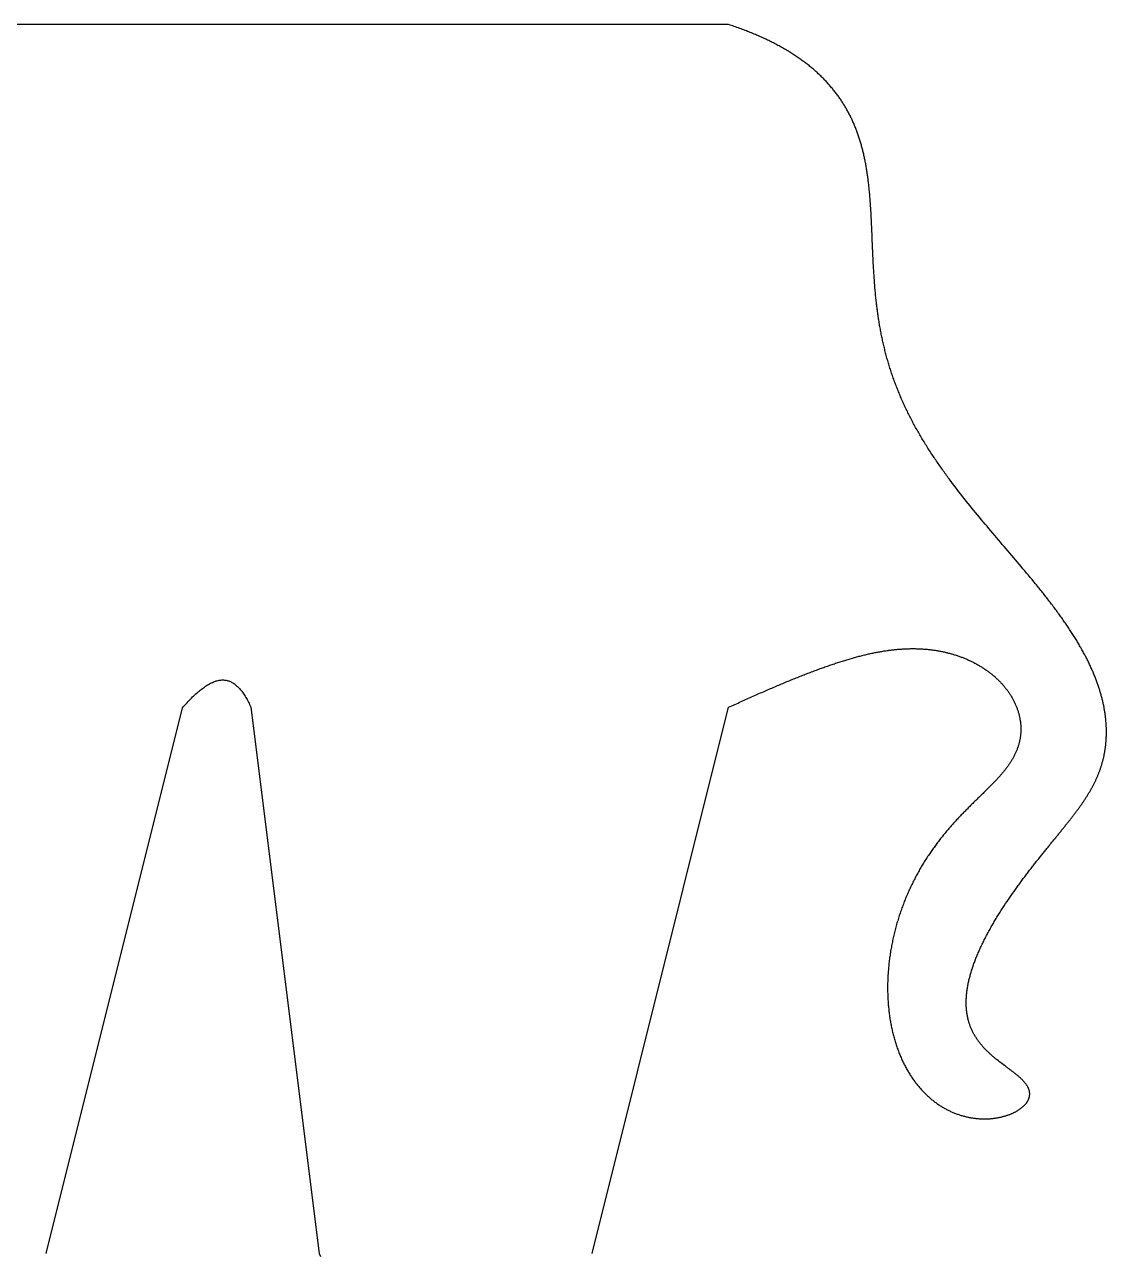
# Model space of a CAD drawing. Header units: millimetres. Extents: x 140 to 310, y 65 to 235.
# Drawn here: x 270.61 to 310.23, y 190.22 to 235.22 of the extents above; entities that cross this region are included whole.
import ezdxf

# ---------------------------------------------------------------- set-up
doc = ezdxf.new("R2010")
doc.units = ezdxf.units.MM
doc.header["$MEASUREMENT"] = 0
doc.layers.get('0').update_dxf_attribs({"lineweight": 0})

msp = doc.modelspace()

# ---------------------------------------------------------------- linework, layer by layer
at = {"color": 18, "lineweight": 25, "true_color": 0x000000}
for p, q in [((296.396, 235.215), (246.396, 235.215)), ((271.396, 190.215), (276.39, 210.192)), ((278.896, 210.215), (281.396, 190.215)), ((291.396, 190.215), (296.396, 210.215))]:
    msp.add_line(p, q, dxfattribs=at)
for points in [[(296.396, 210.215), (296.454, 210.242), (296.511, 210.268), (296.569, 210.294), (296.626, 210.32), (296.682, 210.346), (296.739, 210.371), (296.795, 210.397), (296.851, 210.422), (296.907, 210.447), (296.963, 210.472), (297.018, 210.497), (297.074, 210.522), (297.129, 210.547), (297.183, 210.571), (297.238, 210.595), (297.292, 210.62), (297.346, 210.644), (297.4, 210.667), (297.454, 210.691), (297.507, 210.715), (297.561, 210.738), (297.614, 210.761), (297.667, 210.784), (297.719, 210.807), (297.772, 210.83), (297.824, 210.853), (297.876, 210.875), (297.928, 210.897), (297.979, 210.919), (298.031, 210.941), (298.082, 210.963), (298.133, 210.985), (298.183, 211.007), (298.234, 211.028), (298.284, 211.049), (298.334, 211.07), (298.384, 211.091), (298.434, 211.112), (298.483, 211.133), (298.533, 211.153), (298.582, 211.173), (298.631, 211.194), (298.679, 211.214), (298.728, 211.233), (298.776, 211.253), (298.824, 211.273), (298.872, 211.292), (298.92, 211.311), (298.968, 211.33), (299.015, 211.349), (299.062, 211.368), (299.109, 211.386), (299.156, 211.405), (299.203, 211.423), (299.249, 211.441), (299.295, 211.459), (299.341, 211.477), (299.387, 211.494), (299.433, 211.512), (299.478, 211.529), (299.524, 211.546), (299.569, 211.563), (299.614, 211.58), (299.659, 211.596), (299.703, 211.613), (299.748, 211.629), (299.792, 211.645), (299.836, 211.661), (299.88, 211.677), (299.924, 211.693), (299.968, 211.708), (300.011, 211.723), (300.055, 211.738), (300.098, 211.753), (300.141, 211.768), (300.184, 211.783), (300.227, 211.797), (300.269, 211.812), (300.312, 211.826), (300.354, 211.84), (300.396, 211.853), (300.438, 211.867), (300.48, 211.88), (300.521, 211.893), (300.563, 211.907), (300.604, 211.919), (300.646, 211.932), (300.687, 211.945), (300.728, 211.957), (300.769, 211.969), (300.809, 211.981), (300.85, 211.993), (300.89, 212.005), (300.931, 212.016), (300.971, 212.027), (301.011, 212.039), (301.051, 212.05), (301.091, 212.06), (301.13, 212.071), (301.17, 212.081), (301.209, 212.092), (301.249, 212.102), (301.288, 212.111), (301.327, 212.121), (301.366, 212.131), (301.405, 212.14), (301.443, 212.149), (301.482, 212.158), (301.52, 212.167), (301.559, 212.175), (301.597, 212.184), (301.635, 212.192), (301.673, 212.2), (301.711, 212.208), (301.749, 212.215), (301.787, 212.223), (301.825, 212.23), (301.862, 212.237), (301.9, 212.244), (301.937, 212.251), (301.974, 212.257), (302.012, 212.263), (302.049, 212.27), (302.086, 212.276), (302.122, 212.281), (302.159, 212.287), (302.196, 212.292), (302.233, 212.297), (302.269, 212.302), (302.306, 212.307), (302.342, 212.312), (302.378, 212.316), (302.414, 212.32), (302.45, 212.324), (302.486, 212.328), (302.522, 212.332), (302.558, 212.335), (302.594, 212.338), (302.63, 212.341), (302.665, 212.344), (302.701, 212.347), (302.736, 212.349), (302.772, 212.351), (302.807, 212.353), (302.842, 212.355), (302.877, 212.357), (302.912, 212.358), (302.947, 212.359), (302.982, 212.36), (303.017, 212.361), (303.052, 212.362), (303.087, 212.362), (303.121, 212.362), (303.156, 212.362), (303.19, 212.362), (303.225, 212.362), (303.259, 212.361), (303.293, 212.36), (303.328, 212.359), (303.362, 212.358), (303.396, 212.357), (303.43, 212.355), (303.464, 212.353), (303.498, 212.351), (303.531, 212.349), (303.565, 212.347), (303.599, 212.344), (303.632, 212.341), (303.666, 212.338), (303.699, 212.335), (303.733, 212.331), (303.766, 212.328), (303.799, 212.324), (303.832, 212.32), (303.865, 212.315), (303.898, 212.311), (303.931, 212.306), (303.964, 212.301), (303.997, 212.296), (304.03, 212.291), (304.062, 212.285), (304.095, 212.279), (304.127, 212.273), (304.16, 212.267), (304.192, 212.261), (304.224, 212.254), (304.256, 212.248), (304.289, 212.241), (304.321, 212.233), (304.353, 212.226), (304.384, 212.218), (304.416, 212.21), (304.448, 212.202), (304.479, 212.194), (304.511, 212.186), (304.542, 212.177), (304.574, 212.168), (304.605, 212.159), (304.636, 212.15), (304.667, 212.14), (304.698, 212.13), (304.729, 212.12), (304.76, 212.11), (304.79, 212.1), (304.821, 212.089), (304.851, 212.079), (304.882, 212.068), (304.912, 212.056), (304.942, 212.045), (304.972, 212.033), (305.002, 212.022), (305.032, 212.01), (305.061, 211.997), (305.091, 211.985), (305.12, 211.972), (305.15, 211.959), (305.179, 211.946), (305.208, 211.933), (305.237, 211.92), (305.266, 211.906), (305.294, 211.892), (305.323, 211.878), (305.351, 211.864), (305.379, 211.849), (305.408, 211.835), (305.436, 211.82), (305.463, 211.805), (305.491, 211.789), (305.519, 211.774), (305.546, 211.758), (305.573, 211.742), (305.6, 211.726), (305.627, 211.71), (305.654, 211.694), (305.681, 211.677), (305.707, 211.66), (305.733, 211.643), (305.759, 211.626), (305.785, 211.608), (305.811, 211.591), (305.837, 211.573), (305.862, 211.555), (305.887, 211.537), (305.912, 211.518), (305.937, 211.5), (305.962, 211.481), (305.986, 211.462), (306.01, 211.443), (306.034, 211.423), (306.058, 211.404), (306.082, 211.384), (306.105, 211.364), (306.128, 211.344), (306.152, 211.324), (306.174, 211.304), (306.197, 211.283), (306.219, 211.262), (306.241, 211.241), (306.263, 211.22), (306.285, 211.199), (306.306, 211.178), (306.328, 211.156), (306.349, 211.134), (306.369, 211.112), (306.39, 211.09), (306.41, 211.068), (306.43, 211.045), (306.45, 211.023), (306.47, 211), (306.489, 210.977), (306.508, 210.954), (306.527, 210.931), (306.545, 210.908), (306.563, 210.884), (306.581, 210.861), (306.599, 210.837), (306.617, 210.813), (306.634, 210.789), (306.651, 210.765), (306.667, 210.74), (306.684, 210.716), (306.7, 210.691), (306.715, 210.666), (306.731, 210.642), (306.746, 210.617), (306.761, 210.592), (306.776, 210.566), (306.79, 210.541), (306.804, 210.516), (306.818, 210.49), (306.831, 210.464), (306.844, 210.439), (306.857, 210.413), (306.87, 210.387), (306.882, 210.361), (306.894, 210.335), (306.905, 210.308), (306.916, 210.282), (306.927, 210.256), (306.938, 210.229), (306.948, 210.203), (306.958, 210.176), (306.968, 210.149), (306.977, 210.123), (306.986, 210.096), (306.995, 210.069), (307.003, 210.042), (307.011, 210.015), (307.019, 209.988), (307.026, 209.961), (307.033, 209.934), (307.039, 209.907), (307.046, 209.879), (307.052, 209.852), (307.057, 209.825), (307.062, 209.798), (307.067, 209.77), (307.072, 209.743), (307.076, 209.716), (307.08, 209.688), (307.083, 209.661), (307.086, 209.633), (307.089, 209.606), (307.092, 209.579), (307.094, 209.551), (307.095, 209.524), (307.097, 209.497), (307.097, 209.469), (307.098, 209.442), (307.098, 209.415), (307.098, 209.388), (307.098, 209.361), (307.097, 209.333), (307.096, 209.306), (307.094, 209.279), (307.092, 209.252), (307.09, 209.225), (307.087, 209.198), (307.084, 209.171), (307.081, 209.144), (307.077, 209.117), (307.073, 209.091), (307.069, 209.064), (307.064, 209.037), (307.059, 209.011), (307.053, 208.984), (307.047, 208.958), (307.041, 208.931), (307.034, 208.905), (307.027, 208.879), (307.02, 208.853), (307.012, 208.827), (307.004, 208.8), (306.996, 208.774), (306.987, 208.749), (306.978, 208.723), (306.969, 208.697), (306.959, 208.671), (306.949, 208.645), (306.939, 208.62), (306.928, 208.594), (306.917, 208.569), (306.905, 208.543), (306.894, 208.518), (306.882, 208.493), (306.869, 208.468), (306.856, 208.443), (306.843, 208.417), (306.83, 208.392), (306.816, 208.367), (306.802, 208.342), (306.788, 208.318), (306.773, 208.293), (306.758, 208.268), (306.743, 208.243), (306.727, 208.219), (306.712, 208.194), (306.695, 208.169), (306.679, 208.145), (306.662, 208.12), (306.645, 208.096), (306.628, 208.071), (306.61, 208.047), (306.592, 208.022), (306.574, 207.998), (306.556, 207.974), (306.537, 207.949), (306.518, 207.925), (306.499, 207.901), (306.48, 207.876), (306.46, 207.852), (306.44, 207.828), (306.42, 207.804), (306.399, 207.779), (306.378, 207.755), (306.357, 207.731), (306.336, 207.706), (306.315, 207.682), (306.293, 207.658), (306.271, 207.634), (306.249, 207.609), (306.227, 207.585), (306.204, 207.56), (306.181, 207.536), (306.158, 207.512), (306.135, 207.487), (306.112, 207.463), (306.088, 207.438), (306.064, 207.414), (306.04, 207.389), (306.016, 207.364), (305.992, 207.34), (305.968, 207.315), (305.943, 207.29), (305.918, 207.265), (305.893, 207.24), (305.868, 207.215), (305.842, 207.19), (305.817, 207.165), (305.791, 207.139), (305.766, 207.114), (305.74, 207.089), (305.714, 207.063), (305.687, 207.038), (305.661, 207.012), (305.635, 206.986), (305.608, 206.96), (305.581, 206.934), (305.555, 206.908), (305.528, 206.882), (305.501, 206.856), (305.474, 206.829), (305.446, 206.803), (305.419, 206.776), (305.392, 206.749), (305.364, 206.722), (305.337, 206.695), (305.309, 206.668), (305.281, 206.641), (305.254, 206.613), (305.226, 206.585), (305.198, 206.558), (305.17, 206.53), (305.142, 206.502), (305.114, 206.473), (305.086, 206.445), (305.058, 206.416), (305.029, 206.388), (305.001, 206.359), (304.973, 206.33), (304.945, 206.301), (304.916, 206.271), (304.888, 206.242), (304.86, 206.212), (304.832, 206.182), (304.803, 206.152), (304.775, 206.122), (304.747, 206.091), (304.718, 206.061), (304.69, 206.03), (304.662, 205.999), (304.634, 205.968), (304.605, 205.936), (304.577, 205.905), (304.549, 205.873), (304.521, 205.841), (304.493, 205.809), (304.465, 205.776), (304.437, 205.744), (304.409, 205.711), (304.381, 205.678), (304.353, 205.645), (304.325, 205.611), (304.298, 205.578), (304.27, 205.544), (304.242, 205.51), (304.215, 205.475), (304.187, 205.441), (304.16, 205.406), (304.133, 205.371), (304.106, 205.336), (304.078, 205.301), (304.051, 205.266), (304.025, 205.23), (303.998, 205.194), (303.971, 205.158), (303.944, 205.121), (303.918, 205.085), (303.892, 205.048), (303.865, 205.011), (303.839, 204.974), (303.813, 204.936), (303.787, 204.899), (303.761, 204.861), (303.736, 204.823), (303.71, 204.785), (303.685, 204.746), (303.66, 204.707), (303.635, 204.669), (303.61, 204.629), (303.585, 204.59), (303.56, 204.551), (303.536, 204.511), (303.511, 204.471), (303.487, 204.431), (303.463, 204.391), (303.439, 204.35), (303.416, 204.309), (303.392, 204.269), (303.369, 204.228), (303.346, 204.186), (303.323, 204.145), (303.3, 204.103), (303.277, 204.061), (303.255, 204.019), (303.233, 203.977), (303.21, 203.935), (303.189, 203.892), (303.167, 203.849), (303.145, 203.806), (303.124, 203.763), (303.103, 203.72), (303.082, 203.676), (303.061, 203.633), (303.041, 203.589), (303.021, 203.545), (303.001, 203.501), (302.981, 203.457), (302.961, 203.412), (302.942, 203.368), (302.923, 203.323), (302.904, 203.278), (302.885, 203.233), (302.866, 203.188), (302.848, 203.142), (302.83, 203.097), (302.812, 203.051), (302.795, 203.005), (302.777, 202.959), (302.76, 202.913), (302.743, 202.867), (302.727, 202.821), (302.71, 202.774), (302.694, 202.728), (302.678, 202.681), (302.663, 202.634), (302.647, 202.588), (302.632, 202.541), (302.617, 202.493), (302.602, 202.446), (302.588, 202.399), (302.574, 202.351), (302.56, 202.304), (302.546, 202.256), (302.533, 202.209), (302.52, 202.161), (302.507, 202.113), (302.494, 202.065), (302.482, 202.017), (302.47, 201.969), (302.458, 201.921), (302.447, 201.873), (302.435, 201.824), (302.425, 201.776), (302.414, 201.727), (302.403, 201.679), (302.393, 201.63), (302.383, 201.582), (302.374, 201.533), (302.364, 201.485), (302.355, 201.436), (302.347, 201.387), (302.338, 201.338), (302.33, 201.29), (302.322, 201.241), (302.314, 201.192), (302.307, 201.143), (302.3, 201.094), (302.293, 201.046), (302.287, 200.997), (302.281, 200.948), (302.275, 200.899), (302.269, 200.85), (302.264, 200.801), (302.259, 200.752), (302.254, 200.704), (302.25, 200.655), (302.245, 200.606), (302.241, 200.557), (302.238, 200.509), (302.235, 200.46), (302.232, 200.411), (302.229, 200.363), (302.226, 200.314), (302.224, 200.266), (302.223, 200.217), (302.221, 200.169), (302.22, 200.12), (302.219, 200.072), (302.218, 200.024), (302.218, 199.976), (302.218, 199.928), (302.218, 199.88), (302.219, 199.832), (302.219, 199.784), (302.221, 199.736), (302.222, 199.688), (302.224, 199.641), (302.226, 199.593), (302.228, 199.546), (302.231, 199.499), (302.234, 199.452), (302.237, 199.405), (302.24, 199.358), (302.244, 199.311), (302.248, 199.264), (302.253, 199.218), (302.257, 199.171), (302.262, 199.125), (302.267, 199.079), (302.273, 199.033), (302.279, 198.987), (302.285, 198.941), (302.291, 198.896), (302.298, 198.85), (302.305, 198.805), (302.312, 198.76), (302.32, 198.715), (302.328, 198.67), (302.336, 198.626), (302.345, 198.581), (302.353, 198.537), (302.362, 198.493), (302.372, 198.449), (302.381, 198.406), (302.391, 198.362), (302.401, 198.319), (302.412, 198.276), (302.423, 198.233), (302.434, 198.19), (302.445, 198.148), (302.456, 198.106), (302.468, 198.064), (302.48, 198.022), (302.493, 197.98), (302.505, 197.939), (302.518, 197.898), (302.532, 197.857), (302.545, 197.816), (302.559, 197.776), (302.573, 197.735), (302.587, 197.695), (302.602, 197.656), (302.617, 197.616), (302.632, 197.577), (302.647, 197.538), (302.663, 197.499), (302.679, 197.461), (302.695, 197.422), (302.711, 197.385), (302.728, 197.347), (302.745, 197.309), (302.762, 197.272), (302.779, 197.235), (302.797, 197.199), (302.815, 197.162), (302.833, 197.126), (302.851, 197.091), (302.87, 197.055), (302.889, 197.02), (302.908, 196.985), (302.927, 196.95), (302.947, 196.916), (302.966, 196.882), (302.986, 196.848), (303.007, 196.815), (303.027, 196.782), (303.048, 196.749), (303.069, 196.716), (303.09, 196.684), (303.111, 196.652), (303.133, 196.62), (303.155, 196.589), (303.177, 196.558), (303.199, 196.527), (303.222, 196.497), (303.244, 196.467), (303.267, 196.437), (303.29, 196.408), (303.313, 196.379), (303.337, 196.35), (303.36, 196.322), (303.384, 196.293), (303.408, 196.266), (303.432, 196.238), (303.457, 196.211), (303.481, 196.184), (303.506, 196.158), (303.531, 196.132), (303.556, 196.106), (303.582, 196.08), (303.607, 196.055), (303.633, 196.03), (303.658, 196.006), (303.684, 195.982), (303.71, 195.958), (303.737, 195.935), (303.763, 195.911), (303.79, 195.889), (303.816, 195.866), (303.843, 195.844), (303.87, 195.822), (303.897, 195.801), (303.925, 195.78), (303.952, 195.759), (303.98, 195.739), (304.007, 195.719), (304.035, 195.699), (304.063, 195.68), (304.091, 195.661), (304.119, 195.642), (304.147, 195.624), (304.176, 195.606), (304.204, 195.588), (304.233, 195.571), (304.262, 195.554), (304.29, 195.538), (304.319, 195.522), (304.348, 195.506), (304.377, 195.49), (304.406, 195.475), (304.436, 195.46), (304.465, 195.446), (304.494, 195.432), (304.524, 195.418), (304.553, 195.405), (304.583, 195.391), (304.612, 195.379), (304.642, 195.366), (304.672, 195.354), (304.701, 195.343), (304.731, 195.331), (304.761, 195.32), (304.791, 195.31), (304.821, 195.299), (304.851, 195.289), (304.881, 195.28), (304.911, 195.27), (304.941, 195.261), (304.971, 195.253), (305.001, 195.244), (305.031, 195.236), (305.061, 195.229), (305.091, 195.221), (305.121, 195.214), (305.151, 195.208), (305.181, 195.201), (305.211, 195.195), (305.241, 195.19), (305.271, 195.184), (305.301, 195.179), (305.331, 195.175), (305.361, 195.17), (305.391, 195.166), (305.421, 195.163), (305.451, 195.159), (305.48, 195.156), (305.51, 195.153), (305.54, 195.151), (305.569, 195.149), (305.599, 195.147), (305.628, 195.145), (305.657, 195.144), (305.687, 195.143), (305.716, 195.142), (305.745, 195.142), (305.774, 195.142), (305.803, 195.142), (305.831, 195.143), (305.86, 195.144), (305.889, 195.145), (305.917, 195.146), (305.945, 195.148), (305.974, 195.15), (306.002, 195.152), (306.03, 195.154), (306.057, 195.157), (306.085, 195.16), (306.112, 195.164), (306.14, 195.167), (306.167, 195.171), (306.194, 195.175), (306.221, 195.18), (306.248, 195.184), (306.274, 195.189), (306.3, 195.194), (306.327, 195.2), (306.353, 195.205), (306.378, 195.211), (306.404, 195.217), (306.429, 195.224), (306.454, 195.23), (306.479, 195.237), (306.504, 195.244), (306.528, 195.251), (306.553, 195.259), (306.577, 195.266), (306.6, 195.274), (306.624, 195.282), (306.647, 195.291), (306.67, 195.299), (306.693, 195.308), (306.716, 195.317), (306.738, 195.326), (306.76, 195.335), (306.781, 195.344), (306.803, 195.354), (306.824, 195.364), (306.845, 195.374), (306.865, 195.384), (306.886, 195.394), (306.905, 195.405), (306.925, 195.415), (306.944, 195.426), (306.963, 195.437), (306.982, 195.448), (307, 195.459), (307.018, 195.471), (307.036, 195.482), (307.053, 195.494), (307.07, 195.506), (307.087, 195.518), (307.103, 195.53), (307.119, 195.542), (307.135, 195.554), (307.15, 195.567), (307.164, 195.579), (307.179, 195.592), (307.193, 195.604), (307.207, 195.617), (307.22, 195.63), (307.233, 195.643), (307.245, 195.656), (307.257, 195.669), (307.269, 195.683), (307.28, 195.696), (307.291, 195.709), (307.302, 195.723), (307.312, 195.736), (307.321, 195.75), (307.33, 195.764), (307.339, 195.777), (307.348, 195.791), (307.356, 195.805), (307.363, 195.819), (307.37, 195.833), (307.377, 195.847), (307.383, 195.861), (307.389, 195.875), (307.394, 195.889), (307.399, 195.903), (307.404, 195.917), (307.408, 195.932), (307.411, 195.946), (307.414, 195.96), (307.417, 195.974), (307.419, 195.989), (307.421, 196.003), (307.422, 196.017), (307.423, 196.032), (307.424, 196.046), (307.424, 196.061), (307.423, 196.075), (307.423, 196.089), (307.421, 196.104), (307.419, 196.118), (307.417, 196.133), (307.415, 196.147), (307.412, 196.162), (307.408, 196.176), (307.404, 196.191), (307.4, 196.205), (307.395, 196.219), (307.389, 196.234), (307.384, 196.248), (307.378, 196.263), (307.371, 196.277), (307.364, 196.292), (307.357, 196.306), (307.349, 196.321), (307.341, 196.335), (307.332, 196.35), (307.323, 196.364), (307.313, 196.379), (307.304, 196.393), (307.293, 196.408), (307.283, 196.422), (307.272, 196.436), (307.26, 196.451), (307.249, 196.465), (307.236, 196.48), (307.224, 196.494), (307.211, 196.509), (307.198, 196.523), (307.184, 196.538), (307.17, 196.552), (307.156, 196.567), (307.141, 196.582), (307.127, 196.596), (307.111, 196.611), (307.096, 196.625), (307.08, 196.64), (307.064, 196.655), (307.047, 196.669), (307.03, 196.684), (307.013, 196.699), (306.996, 196.714), (306.979, 196.728), (306.961, 196.743), (306.943, 196.758), (306.924, 196.773), (306.906, 196.788), (306.887, 196.803), (306.868, 196.818), (306.849, 196.833), (306.829, 196.848), (306.809, 196.863), (306.79, 196.879), (306.769, 196.894), (306.749, 196.909), (306.729, 196.925), (306.708, 196.94), (306.687, 196.956), (306.667, 196.971), (306.646, 196.987), (306.624, 197.003), (306.603, 197.019), (306.582, 197.035), (306.56, 197.051), (306.539, 197.067), (306.495, 197.099), (306.451, 197.132), (306.407, 197.166), (306.363, 197.199), (306.318, 197.234), (306.274, 197.268), (306.23, 197.303), (306.207, 197.321), (306.185, 197.339), (306.163, 197.357), (306.141, 197.375), (306.119, 197.394), (306.097, 197.412), (306.075, 197.431), (306.053, 197.45), (306.032, 197.468), (306.01, 197.487), (305.988, 197.507), (305.967, 197.526), (305.946, 197.546), (305.925, 197.565), (305.903, 197.585), (305.883, 197.605), (305.862, 197.625), (305.841, 197.646), (305.821, 197.666), (305.8, 197.687), (305.78, 197.708), (305.76, 197.729), (305.741, 197.75), (305.721, 197.772), (305.702, 197.793), (305.683, 197.815), (305.664, 197.837), (305.645, 197.86), (305.627, 197.882), (305.608, 197.905), (305.59, 197.927), (305.573, 197.95), (305.555, 197.974), (305.538, 197.997), (305.521, 198.021), (305.504, 198.045), (305.488, 198.069), (305.472, 198.093), (305.456, 198.117), (305.44, 198.142), (305.425, 198.167), (305.41, 198.192), (305.395, 198.217), (305.381, 198.243), (305.367, 198.268), (305.353, 198.294), (305.34, 198.32), (305.327, 198.347), (305.314, 198.373), (305.301, 198.4), (305.289, 198.427), (305.278, 198.454), (305.266, 198.482), (305.255, 198.509), (305.244, 198.537), (305.234, 198.565), (305.224, 198.594), (305.215, 198.622), (305.205, 198.651), (305.196, 198.68), (305.188, 198.709), (305.18, 198.738), (305.172, 198.768), (305.165, 198.798), (305.158, 198.828), (305.151, 198.858), (305.145, 198.888), (305.139, 198.919), (305.133, 198.95), (305.128, 198.981), (305.123, 199.012), (305.119, 199.043), (305.115, 199.075), (305.111, 199.107), (305.108, 199.139), (305.105, 199.171), (305.103, 199.204), (305.101, 199.236), (305.099, 199.269), (305.098, 199.302), (305.097, 199.335), (305.097, 199.368), (305.097, 199.402), (305.097, 199.436), (305.098, 199.47), (305.099, 199.504), (305.1, 199.538), (305.102, 199.572), (305.104, 199.607), (305.107, 199.642), (305.11, 199.677), (305.113, 199.712), (305.117, 199.747), (305.121, 199.782), (305.125, 199.818), (305.13, 199.854), (305.135, 199.89), (305.141, 199.926), (305.147, 199.962), (305.153, 199.998), (305.16, 200.035), (305.167, 200.071), (305.174, 200.108), (305.182, 200.145), (305.19, 200.182), (305.199, 200.219), (305.208, 200.256), (305.217, 200.294), (305.227, 200.331), (305.237, 200.369), (305.247, 200.406), (305.257, 200.444), (305.268, 200.482), (305.28, 200.52), (305.291, 200.558), (305.303, 200.596), (305.315, 200.635), (305.328, 200.673), (305.341, 200.712), (305.354, 200.75), (305.368, 200.789), (305.382, 200.828), (305.396, 200.867), (305.41, 200.905), (305.425, 200.944), (305.44, 200.984), (305.455, 201.023), (305.471, 201.062), (305.487, 201.101), (305.503, 201.14), (305.52, 201.18), (305.537, 201.219), (305.554, 201.258), (305.571, 201.298), (305.589, 201.337), (305.607, 201.377), (305.625, 201.416), (305.643, 201.456), (305.662, 201.496), (305.681, 201.535), (305.7, 201.575), (305.719, 201.614), (305.739, 201.654), (305.759, 201.694), (305.779, 201.733), (305.799, 201.773), (305.819, 201.813), (305.84, 201.852), (305.861, 201.892), (305.882, 201.932), (305.904, 201.971), (305.925, 202.011), (305.947, 202.051), (305.969, 202.09), (305.991, 202.13), (306.013, 202.169), (306.036, 202.209), (306.058, 202.248), (306.081, 202.287), (306.104, 202.327), (306.127, 202.366), (306.151, 202.405), (306.174, 202.445), (306.198, 202.484), (306.221, 202.523), (306.245, 202.562), (306.269, 202.601), (306.293, 202.64), (306.318, 202.679), (306.342, 202.717), (306.366, 202.756), (306.391, 202.795), (306.416, 202.833), (306.441, 202.872), (306.466, 202.91), (306.491, 202.948), (306.541, 203.024), (306.592, 203.1), (306.642, 203.176), (306.694, 203.251), (306.745, 203.325), (306.797, 203.399), (306.849, 203.473), (306.9, 203.546), (306.927, 203.583), (306.953, 203.619), (306.979, 203.655), (307.005, 203.691), (307.031, 203.727), (307.057, 203.763), (307.083, 203.798), (307.109, 203.834), (307.135, 203.869), (307.161, 203.904), (307.187, 203.939), (307.213, 203.974), (307.239, 204.009), (307.265, 204.043), (307.291, 204.078), (307.317, 204.112), (307.343, 204.146), (307.369, 204.18), (307.395, 204.214), (307.421, 204.248), (307.447, 204.281), (307.473, 204.315), (307.498, 204.348), (307.524, 204.381), (307.55, 204.414), (307.575, 204.447), (307.601, 204.479), (307.626, 204.512), (307.651, 204.544), (307.677, 204.576), (307.702, 204.608), (307.727, 204.64), (307.752, 204.671), (307.777, 204.703), (307.802, 204.734), (307.827, 204.765), (307.852, 204.796), (307.877, 204.827), (307.901, 204.858), (307.926, 204.889), (307.95, 204.919), (307.975, 204.949), (307.999, 204.979), (308.023, 205.009), (308.047, 205.039), (308.071, 205.069), (308.095, 205.098), (308.119, 205.127), (308.143, 205.157), (308.166, 205.186), (308.19, 205.215), (308.213, 205.243), (308.236, 205.272), (308.259, 205.3), (308.283, 205.329), (308.305, 205.357), (308.328, 205.385), (308.351, 205.413), (308.374, 205.44), (308.396, 205.468), (308.418, 205.495), (308.441, 205.523), (308.463, 205.55), (308.485, 205.577), (308.507, 205.604), (308.529, 205.631), (308.55, 205.657), (308.572, 205.684), (308.593, 205.71), (308.614, 205.737), (308.636, 205.763), (308.657, 205.789), (308.677, 205.815), (308.698, 205.841), (308.719, 205.867), (308.739, 205.892), (308.76, 205.918), (308.78, 205.943), (308.8, 205.968), (308.82, 205.994), (308.84, 206.019), (308.86, 206.044), (308.879, 206.069), (308.899, 206.093), (308.918, 206.118), (308.937, 206.143), (308.956, 206.167), (308.975, 206.192), (308.994, 206.216), (309.013, 206.24), (309.031, 206.264), (309.05, 206.289), (309.068, 206.313), (309.086, 206.337), (309.104, 206.36), (309.122, 206.384), (309.14, 206.408), (309.157, 206.432), (309.175, 206.455), (309.192, 206.479), (309.209, 206.502), (309.226, 206.526), (309.243, 206.549), (309.26, 206.573), (309.277, 206.596), (309.293, 206.619), (309.309, 206.642), (309.326, 206.665), (309.342, 206.689), (309.358, 206.712), (309.373, 206.735), (309.389, 206.758), (309.405, 206.781), (309.42, 206.804), (309.435, 206.827), (309.45, 206.849), (309.465, 206.872), (309.48, 206.895), (309.495, 206.918), (309.509, 206.941), (309.524, 206.964), (309.538, 206.987), (309.552, 207.009), (309.566, 207.032), (309.58, 207.055), (309.594, 207.078), (309.607, 207.101), (309.621, 207.123), (309.634, 207.146), (309.647, 207.169), (309.66, 207.192), (309.673, 207.215), (309.686, 207.238), (309.699, 207.26), (309.711, 207.283), (309.724, 207.306), (309.736, 207.329), (309.748, 207.352), (309.76, 207.375), (309.772, 207.398), (309.783, 207.421), (309.795, 207.444), (309.806, 207.468), (309.817, 207.491), (309.829, 207.514), (309.839, 207.537), (309.85, 207.561), (309.861, 207.584), (309.872, 207.607), (309.882, 207.631), (309.892, 207.654), (309.902, 207.678), (309.912, 207.702), (309.922, 207.725), (309.932, 207.749), (309.942, 207.773), (309.951, 207.797), (309.96, 207.821), (309.969, 207.845), (309.978, 207.869), (309.987, 207.893), (309.996, 207.917), (310.004, 207.941), (310.013, 207.965), (310.021, 207.99), (310.029, 208.014), (310.037, 208.039), (310.045, 208.064), (310.053, 208.088), (310.06, 208.113), (310.068, 208.138), (310.075, 208.163), (310.082, 208.188), (310.089, 208.213), (310.096, 208.238), (310.102, 208.264), (310.109, 208.289), (310.115, 208.315), (310.121, 208.34), (310.127, 208.366), (310.133, 208.391), (310.139, 208.417), (310.145, 208.443), (310.15, 208.469), (310.155, 208.495), (310.16, 208.522), (310.165, 208.548), (310.17, 208.574), (310.174, 208.601), (310.179, 208.628), (310.183, 208.654), (310.187, 208.681), (310.191, 208.708), (310.195, 208.735), (310.198, 208.762), (310.202, 208.789), (310.205, 208.817), (310.208, 208.844), (310.211, 208.871), (310.214, 208.899), (310.216, 208.927), (310.219, 208.955), (310.221, 208.982), (310.223, 209.011), (310.225, 209.039), (310.226, 209.067), (310.228, 209.095), (310.229, 209.124), (310.23, 209.152), (310.231, 209.181), (310.232, 209.21), (310.232, 209.238), (310.233, 209.267), (310.233, 209.296), (310.233, 209.325), (310.233, 209.355), (310.232, 209.384), (310.232, 209.414), (310.231, 209.443), (310.23, 209.473), (310.229, 209.503), (310.227, 209.532), (310.226, 209.562), (310.224, 209.592), (310.222, 209.623), (310.22, 209.653), (310.217, 209.683), (310.215, 209.714), (310.212, 209.744), (310.209, 209.775), (310.206, 209.806), (310.202, 209.837), (310.198, 209.868), (310.195, 209.899), (310.191, 209.93), (310.186, 209.961), (310.182, 209.992), (310.177, 210.024), (310.172, 210.055), (310.167, 210.087), (310.162, 210.119), (310.156, 210.151), (310.15, 210.183), (310.144, 210.215), (310.138, 210.247), (310.132, 210.279), (310.125, 210.311), (310.118, 210.344), (310.111, 210.376), (310.103, 210.409), (310.096, 210.442), (310.088, 210.474), (310.08, 210.507), (310.072, 210.54), (310.063, 210.573), (310.054, 210.606), (310.046, 210.64), (310.036, 210.673), (310.027, 210.706), (310.017, 210.74), (310.007, 210.773), (309.997, 210.807), (309.987, 210.841), (309.976, 210.874), (309.965, 210.908), (309.954, 210.942), (309.943, 210.976), (309.932, 211.011), (309.92, 211.045), (309.908, 211.079), (309.896, 211.113), (309.883, 211.148), (309.87, 211.182), (309.857, 211.217), (309.844, 211.252), (309.831, 211.286), (309.817, 211.321), (309.803, 211.356), (309.789, 211.391), (309.775, 211.426), (309.76, 211.461), (309.745, 211.497), (309.73, 211.532), (309.714, 211.567), (309.699, 211.603), (309.683, 211.638), (309.667, 211.674), (309.651, 211.709), (309.634, 211.745), (309.617, 211.781), (309.6, 211.816), (309.583, 211.852), (309.565, 211.888), (309.548, 211.924), (309.529, 211.96), (309.511, 211.996), (309.493, 212.033), (309.474, 212.069), (309.455, 212.105), (309.436, 212.141), (309.416, 212.178), (309.397, 212.214), (309.377, 212.251), (309.357, 212.287), (309.336, 212.324), (309.316, 212.361), (309.295, 212.398), (309.274, 212.434), (309.252, 212.471), (309.231, 212.508), (309.209, 212.545), (309.187, 212.582), (309.165, 212.619), (309.143, 212.657), (309.12, 212.694), (309.097, 212.731), (309.074, 212.768), (309.051, 212.806), (309.027, 212.843), (309.003, 212.881), (308.979, 212.918), (308.955, 212.956), (308.931, 212.993), (308.906, 213.031), (308.881, 213.069), (308.856, 213.106), (308.831, 213.144), (308.805, 213.182), (308.78, 213.22), (308.754, 213.258), (308.728, 213.296), (308.702, 213.334), (308.675, 213.372), (308.648, 213.41), (308.622, 213.448), (308.594, 213.487), (308.567, 213.525), (308.54, 213.563), (308.512, 213.602), (308.484, 213.64), (308.456, 213.678), (308.428, 213.717), (308.4, 213.755), (308.371, 213.794), (308.343, 213.833), (308.314, 213.871), (308.285, 213.91), (308.255, 213.949), (308.226, 213.988), (308.196, 214.026), (308.167, 214.065), (308.137, 214.104), (308.107, 214.143), (308.077, 214.182), (308.046, 214.221), (308.016, 214.26), (307.985, 214.299), (307.954, 214.339), (307.923, 214.378), (307.892, 214.417), (307.861, 214.456), (307.83, 214.496), (307.798, 214.535), (307.766, 214.574), (307.735, 214.614), (307.703, 214.653), (307.671, 214.693), (307.638, 214.732), (307.574, 214.812), (307.509, 214.891), (307.443, 214.971), (307.377, 215.05), (307.311, 215.13), (307.244, 215.21), (307.177, 215.29), (307.109, 215.371), (307.041, 215.451), (306.973, 215.532), (306.905, 215.612), (306.836, 215.693), (306.767, 215.774), (306.698, 215.856), (306.628, 215.937), (306.559, 216.018), (306.489, 216.1), (306.42, 216.182), (306.35, 216.264), (306.28, 216.346), (306.21, 216.428), (306.14, 216.511), (306.07, 216.593), (306, 216.676), (305.93, 216.759), (305.86, 216.842), (305.79, 216.925), (305.72, 217.008), (305.65, 217.092), (305.581, 217.175), (305.512, 217.259), (305.442, 217.343), (305.374, 217.427), (305.305, 217.511), (305.236, 217.596), (305.168, 217.68), (305.1, 217.765), (305.033, 217.85), (304.966, 217.935), (304.899, 218.02), (304.832, 218.105), (304.766, 218.19), (304.7, 218.276), (304.635, 218.362), (304.57, 218.447), (304.506, 218.533), (304.474, 218.576), (304.442, 218.62), (304.41, 218.663), (304.379, 218.706), (304.347, 218.749), (304.316, 218.792), (304.285, 218.836), (304.254, 218.879), (304.223, 218.922), (304.192, 218.966), (304.162, 219.009), (304.131, 219.053), (304.101, 219.096), (304.071, 219.14), (304.041, 219.183), (304.011, 219.227), (303.981, 219.271), (303.951, 219.314), (303.922, 219.358), (303.893, 219.402), (303.864, 219.446), (303.835, 219.489), (303.806, 219.533), (303.778, 219.577), (303.749, 219.621), (303.721, 219.665), (303.693, 219.709), (303.665, 219.753), (303.638, 219.797), (303.61, 219.841), (303.583, 219.885), (303.556, 219.93), (303.529, 219.974), (303.502, 220.018), (303.475, 220.062), (303.449, 220.107), (303.423, 220.151), (303.397, 220.196), (303.371, 220.24), (303.345, 220.284), (303.32, 220.329), (303.295, 220.373), (303.27, 220.418), (303.245, 220.463), (303.221, 220.507), (303.196, 220.552), (303.172, 220.597), (303.148, 220.641), (303.124, 220.686), (303.101, 220.731), (303.077, 220.776), (303.054, 220.821), (303.031, 220.866), (303.008, 220.91), (302.986, 220.955), (302.964, 221), (302.941, 221.045), (302.92, 221.09), (302.898, 221.135), (302.876, 221.181), (302.855, 221.226), (302.834, 221.271), (302.813, 221.316), (302.793, 221.361), (302.772, 221.406), (302.752, 221.452), (302.732, 221.497), (302.713, 221.542), (302.693, 221.588), (302.674, 221.633), (302.655, 221.678), (302.636, 221.724), (302.617, 221.769), (302.599, 221.815), (302.581, 221.86), (302.563, 221.906), (302.545, 221.951), (302.527, 221.997), (302.51, 222.042), (302.493, 222.088), (302.476, 222.134), (302.459, 222.179), (302.443, 222.225), (302.427, 222.271), (302.41, 222.316), (302.395, 222.362), (302.379, 222.408), (302.364, 222.454), (302.348, 222.499), (302.333, 222.545), (302.319, 222.591), (302.304, 222.637), (302.29, 222.683), (302.276, 222.729), (302.262, 222.774), (302.248, 222.82), (302.235, 222.866), (302.221, 222.912), (302.208, 222.958), (302.195, 223.004), (302.183, 223.05), (302.17, 223.096), (302.158, 223.142), (302.146, 223.188), (302.134, 223.234), (302.122, 223.28), (302.111, 223.326), (302.099, 223.372), (302.088, 223.418), (302.077, 223.464), (302.067, 223.51), (302.056, 223.556), (302.046, 223.602), (302.035, 223.648), (302.025, 223.694), (302.016, 223.74), (302.006, 223.786), (301.997, 223.832), (301.987, 223.878), (301.978, 223.924), (301.969, 223.97), (301.961, 224.017), (301.952, 224.063), (301.944, 224.109), (301.935, 224.155), (301.927, 224.201), (301.92, 224.247), (301.912, 224.293), (301.904, 224.339), (301.897, 224.385), (301.89, 224.431), (301.883, 224.477), (301.876, 224.523), (301.869, 224.569), (301.862, 224.615), (301.856, 224.661), (301.849, 224.707), (301.843, 224.753), (301.837, 224.799), (301.831, 224.844), (301.825, 224.89), (301.82, 224.936), (301.814, 224.982), (301.809, 225.028), (301.799, 225.12), (301.789, 225.211), (301.779, 225.303), (301.771, 225.394), (301.762, 225.485), (301.754, 225.577), (301.746, 225.668), (301.739, 225.759), (301.732, 225.85), (301.726, 225.94), (301.72, 226.031), (301.714, 226.122), (301.708, 226.212), (301.703, 226.302), (301.698, 226.392), (301.693, 226.482), (301.689, 226.572), (301.684, 226.662), (301.68, 226.751), (301.676, 226.84), (301.672, 226.929), (301.668, 227.018), (301.665, 227.107), (301.661, 227.195), (301.657, 227.284), (301.654, 227.372), (301.65, 227.459), (301.647, 227.547), (301.643, 227.634), (301.639, 227.722), (301.636, 227.808), (301.632, 227.895), (301.628, 227.981), (301.624, 228.067), (301.619, 228.153), (301.615, 228.239), (301.61, 228.324), (301.605, 228.409), (301.6, 228.494), (301.595, 228.578), (301.589, 228.662), (301.583, 228.746), (301.577, 228.83), (301.57, 228.913), (301.563, 228.996), (301.555, 229.078), (301.551, 229.119), (301.547, 229.16), (301.543, 229.201), (301.539, 229.242), (301.535, 229.283), (301.53, 229.324), (301.526, 229.364), (301.521, 229.405), (301.516, 229.445), (301.512, 229.486), (301.507, 229.526), (301.501, 229.566), (301.496, 229.606), (301.491, 229.646), (301.485, 229.686), (301.479, 229.726), (301.474, 229.766), (301.468, 229.805), (301.462, 229.845), (301.455, 229.884), (301.449, 229.924), (301.442, 229.963), (301.436, 230.002), (301.429, 230.041), (301.422, 230.08), (301.415, 230.119), (301.407, 230.158), (301.4, 230.196), (301.392, 230.235), (301.384, 230.273), (301.377, 230.312), (301.368, 230.35), (301.36, 230.388), (301.352, 230.426), (301.343, 230.464), (301.334, 230.502), (301.325, 230.54), (301.316, 230.577), (301.307, 230.615), (301.297, 230.652), (301.287, 230.69), (301.277, 230.727), (301.267, 230.764), (301.257, 230.801), (301.246, 230.838), (301.236, 230.875), (301.225, 230.912), (301.214, 230.948), (301.203, 230.985), (301.191, 231.021), (301.179, 231.057), (301.168, 231.093), (301.155, 231.13), (301.143, 231.165), (301.131, 231.201), (301.118, 231.237), (301.105, 231.273), (301.092, 231.308), (301.079, 231.343), (301.065, 231.379), (301.051, 231.414), (301.037, 231.449), (301.023, 231.484), (301.009, 231.519), (300.994, 231.553), (300.979, 231.588), (300.964, 231.622), (300.949, 231.657), (300.934, 231.691), (300.918, 231.725), (300.902, 231.759), (300.886, 231.793), (300.869, 231.827), (300.853, 231.861), (300.836, 231.894), (300.819, 231.928), (300.801, 231.961), (300.784, 231.994), (300.766, 232.027), (300.748, 232.06), (300.73, 232.093), (300.711, 232.126), (300.692, 232.158), (300.673, 232.191), (300.654, 232.223), (300.635, 232.255), (300.615, 232.287), (300.595, 232.319), (300.575, 232.351), (300.554, 232.383), (300.534, 232.415), (300.513, 232.446), (300.492, 232.478), (300.47, 232.509), (300.449, 232.54), (300.427, 232.571), (300.404, 232.602), (300.382, 232.633), (300.359, 232.664), (300.336, 232.694), (300.313, 232.724), (300.29, 232.755), (300.266, 232.785), (300.242, 232.815), (300.218, 232.845), (300.194, 232.875), (300.169, 232.904), (300.144, 232.934), (300.119, 232.963), (300.093, 232.993), (300.068, 233.022), (300.042, 233.051), (300.015, 233.08), (299.989, 233.109), (299.962, 233.137), (299.935, 233.166), (299.908, 233.194), (299.88, 233.223), (299.852, 233.251), (299.824, 233.279), (299.796, 233.307), (299.767, 233.335), (299.738, 233.362), (299.709, 233.39), (299.68, 233.417), (299.65, 233.445), (299.62, 233.472), (299.59, 233.499), (299.56, 233.526), (299.529, 233.553), (299.498, 233.579), (299.467, 233.606), (299.435, 233.632), (299.403, 233.659), (299.371, 233.685), (299.339, 233.711), (299.306, 233.737), (299.273, 233.763), (299.24, 233.788), (299.207, 233.814), (299.173, 233.839), (299.139, 233.864), (299.105, 233.89), (299.07, 233.915), (299.036, 233.94), (299, 233.964), (298.965, 233.989), (298.93, 234.013), (298.894, 234.038), (298.858, 234.062), (298.821, 234.086), (298.784, 234.11), (298.748, 234.134), (298.71, 234.158), (298.673, 234.181), (298.635, 234.205), (298.597, 234.228), (298.559, 234.252), (298.52, 234.275), (298.481, 234.298), (298.442, 234.32), (298.403, 234.343), (298.363, 234.366), (298.323, 234.388), (298.283, 234.411), (298.242, 234.433), (298.201, 234.455), (298.16, 234.477), (298.119, 234.499), (298.077, 234.52), (298.036, 234.542), (297.993, 234.563), (297.951, 234.585), (297.908, 234.606), (297.865, 234.627), (297.822, 234.648), (297.779, 234.669), (297.735, 234.689), (297.691, 234.71), (297.646, 234.73), (297.602, 234.75), (297.557, 234.771), (297.512, 234.791), (297.466, 234.81), (297.42, 234.83), (297.374, 234.85), (297.328, 234.869), (297.281, 234.889), (297.235, 234.908), (297.188, 234.927), (297.14, 234.946), (297.092, 234.965), (297.045, 234.984), (296.996, 235.002), (296.948, 235.021), (296.899, 235.039), (296.85, 235.057), (296.801, 235.075), (296.751, 235.093), (296.701, 235.111), (296.651, 235.129), (296.601, 235.146), (296.55, 235.164), (296.499, 235.181), (296.448, 235.198), (296.396, 235.215)], [(276.39, 210.192), (276.433, 210.241), (276.475, 210.289), (276.517, 210.335), (276.559, 210.381), (276.6, 210.426), (276.642, 210.469), (276.683, 210.512), (276.724, 210.553), (276.764, 210.593), (276.805, 210.632), (276.845, 210.67), (276.885, 210.707), (276.925, 210.742), (276.964, 210.776), (277.003, 210.81), (277.042, 210.842), (277.081, 210.872), (277.12, 210.902), (277.158, 210.93), (277.196, 210.957), (277.234, 210.983), (277.271, 211.008), (277.308, 211.031), (277.345, 211.053), (277.382, 211.074), (277.418, 211.093), (277.455, 211.111), (277.49, 211.127), (277.526, 211.143), (277.561, 211.156), (277.596, 211.169), (277.631, 211.18), (277.665, 211.189), (277.7, 211.197), (277.733, 211.204), (277.767, 211.209), (277.8, 211.213), (277.833, 211.215), (277.866, 211.216), (277.898, 211.215), (277.93, 211.213), (277.962, 211.209), (277.993, 211.204), (278.024, 211.197), (278.055, 211.189), (278.086, 211.18), (278.116, 211.169), (278.146, 211.156), (278.175, 211.142), (278.205, 211.127), (278.234, 211.11), (278.263, 211.092), (278.291, 211.072), (278.319, 211.051), (278.347, 211.029), (278.375, 211.005), (278.402, 210.98), (278.429, 210.954), (278.456, 210.926), (278.483, 210.897), (278.509, 210.867), (278.535, 210.835), (278.561, 210.802), (278.587, 210.768), (278.612, 210.733), (278.637, 210.696), (278.662, 210.659), (278.686, 210.62), (278.71, 210.579), (278.735, 210.538), (278.758, 210.495), (278.782, 210.452), (278.805, 210.407), (278.828, 210.361), (278.851, 210.313), (278.874, 210.265), (278.896, 210.215)], [(281.396, 190.215), (281.445, 190.103)]]:
    msp.add_lwpolyline(points, dxfattribs=at)

doc.saveas('drawing.dxf')
